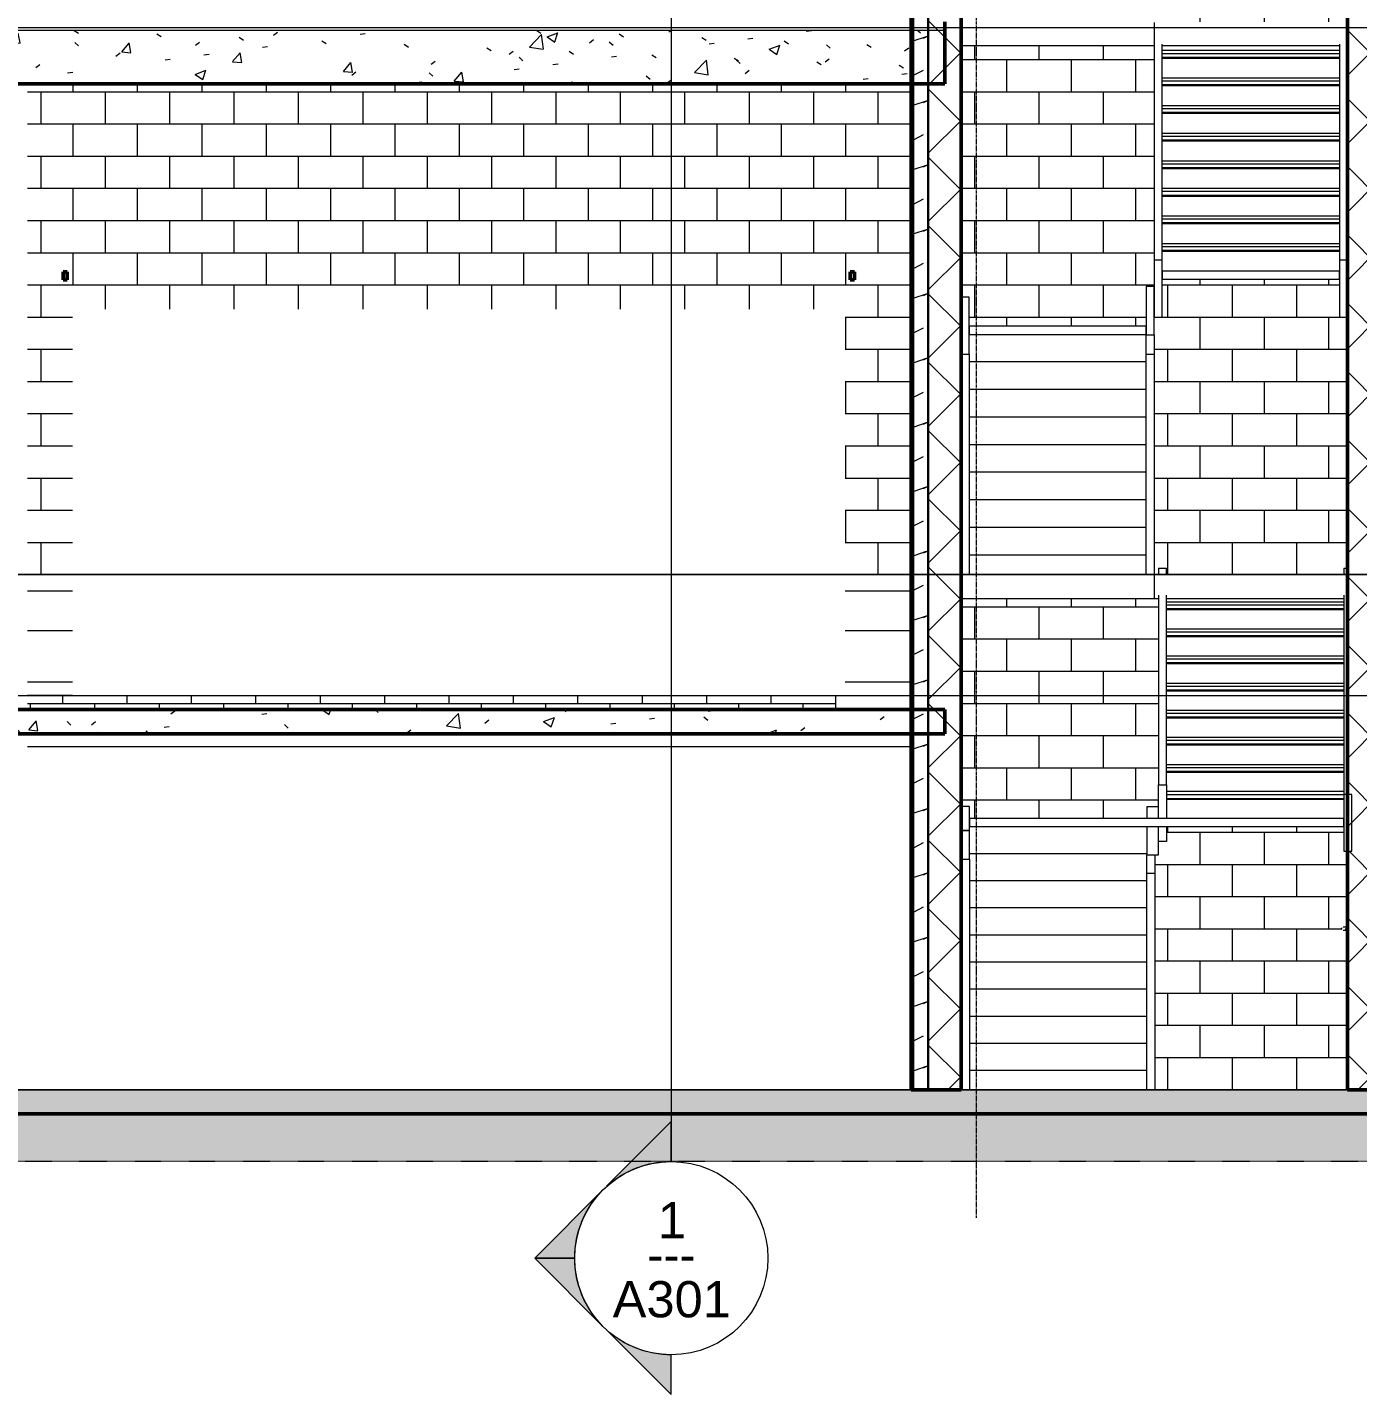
# Model space of a CAD drawing. Header units: inches. Extents: x -4169 to 1833, y -300 to 585.
# Drawn here: x -488.2 to -157.7, y -203.8 to 136 of the extents above; entities that cross this region are included whole.
import ezdxf

# ---------------------------------------------------------------- set-up
doc = ezdxf.new("R2010")
doc.units = ezdxf.units.IN
doc.header["$MEASUREMENT"] = 0
doc.linetypes.add('Aligning Line 1_8_', pattern=[0.25, 0.125, -0.125])
doc.linetypes.add('Grid Line 1_2_', pattern=[0.875, 0.5, -0.125, 0.125, -0.125])
for name, color, linetype, lineweight in [('0-4', 7, 'Continuous', 9), ('0-7', 130, 'Continuous', 5), ('A-DOOR', 31, 'Continuous', 13), ('A-DOOR-3', 7, 'Continuous', 9), ('A-DOOR-6', 31, 'Continuous', 50), ('A-FLOR', 192, 'Continuous', 13), ('A-FLOR-2', 192, 'Continuous', 50), ('A-FLOR-LEVL-1', 51, 'Grid Line 1_2_', 9), ('A-FLOR-MCUT', 51, 'Continuous', 13), ('A-FLOR-PATT-1', 8, 'Continuous', 9), ('A-WALL-1', 250, 'Continuous', 50), ('A-WALL-2', 10, 'Continuous', 13), ('A-WALL-PATT-1', 7, 'Continuous', 9), ('A-WALL-PATT-2', 253, 'Continuous', 9), ('A-WALL-PATT-3', 55, 'Continuous', 9), ('A-WALL-PATT-4', 252, 'Continuous', 9), ('A-WALL-PATT-5', 111, 'Continuous', 9), ('C-BLDG-PADS-1', 253, 'Continuous', 9), ('C-BLDG-PADS-2', 10, 'Continuous', 13), ('C-TOPO', 7, 'Continuous', 9), ('C-TOPO-1', 250, 'Continuous', 50), ('G-ANNO-SYMB', 111, 'Aligning Line 1_8_', 9), ('G-ANNO-SYMB-2', 147, 'Aligning Line 1_8_', 9), ('G-ANNO-SYMB-3', 111, 'Continuous', 9), ('S-FNDN', 32, 'Continuous', 13), ('S-GRID-1', 1, 'Grid Line 1_2_', 9), ('S-STRS-1', 7, 'Continuous', 9)]:
    doc.layers.add(name, color=color, linetype=linetype, lineweight=lineweight)
doc.styles.add('Arial', font='arial.ttf', dxfattribs={"height": 9})
doc.styles.add('Century Gothic', font='ufonts.com_century-gothic.ttf', dxfattribs={"height": 9})
pattern_1 = [(45, (-10964.796, 146.633), (-8.48528, 8.48528), []), (135, (-10964.796, 146.633), (-8.48528, -8.48528), [])]
pattern_2 = [(50, (317.997, 146.633), (27.5427, -2.4099), [2.88, -31.68]), (355, (317.997, 146.633), (-5.3278, 28.8843), [2.304, -25.344]), (100.451, (320.293, 146.432), (22.2153, 26.4739), [2.448, -26.924]), (46.184, (317.997, 154.313), (40.9819, -6.3564), [4.32, -47.52]), (96.636, (321.413, 153.784), (35.8907, 37.4062), [3.671, -40.386]), (351.184, (317.997, 154.313), (35.891, 37.4062), [3.456, -38.016]), (21, (321.837, 152.393), (22.92104, -15.46073), [2.88, -31.68]), (326, (321.837, 152.393), (9.3435, 27.8457), [2.304, -25.344]), (71.451, (323.748, 151.105), (32.2648, 12.3844), [2.448, -26.924]), (37.5, (317.997, 146.633), (0.46686, 12.78271), [1.267, -23.77, 1.267, -24.461, -25.44]), (37.5, (317.997, 146.633), (0.46686, 12.78271), [-50.765, 1.267, -24.173]), (7.5, (317.997, 146.633), (10.1016, 15.1451), [1.267, -13.402, 1.267, -23.194, -9.696]), (7.5, (317.997, 146.633), (10.1016, 15.1451), [-39.13, 1.267, -8.429]), (327.5, (309.434, 146.633), (20.49916, -0.86578), [1.267, -8.333, 1.267, -28.685, -39.744]), (327.5, (309.434, 146.633), (20.49916, -0.86578), [-39.552, 1.267, -38.477]), (317.5, (305.594, 146.633), (22.39478, 3.8443), [1.267, -11.213, 1.267, -18.624, -28.224]), (317.5, (305.594, 146.633), (22.39478, 3.8443), [-32.371, 1.267, -26.957])]

# ---------------------------------------------------------------- blocks, each defined once
blk = doc.blocks.new('CTR - 2nd Phase_rvt-2-BUILDING SECTION - EAST_WEST - LOOKING SOUTH')
at = {"layer": 'A-FLOR-LEVL-1'}
for p, q in [((-12558.48, 136), (-9609.49, 136)), ((-12558.48, 0), (-9609.49, 0)), ((-12558.48, -30), (-9609.49, -30)), ((-12558.48, -128), (-9609.49, -128))]:
    blk.add_line(p, q, dxfattribs=at)
blk = doc.blocks.new('CTR  - Topography_rvt-2-BUILDING SECTION - EAST_WEST - LOOKING SOUTH')
at = {"layer": 'C-BLDG-PADS-1'}
h = blk.add_hatch(dxfattribs=at)
h.set_pattern_fill('FP_22', color=256, style=0, pattern_type=2)
h.set_pattern_definition([(50, (-10964.796, 146.633), (27.5427, -2.4099), [2.88, -31.68]), (355, (-10964.796, 146.633), (-5.32784, 28.8843), [2.304, -25.344]), (100.451, (-10962.5, 146.432), (22.2153, 26.4739), [2.448, -26.924]), (46.184, (-10964.796, 154.313), (40.9819, -6.3564), [4.32, -47.52]), (96.636, (-10961.38, 153.784), (35.8907, 37.4062), [3.671, -40.386]), (351.184, (-10964.796, 154.313), (35.891, 37.4062), [3.456, -38.016]), (21, (-10960.956, 152.393), (22.92104, -15.46073), [2.88, -31.68]), (326, (-10960.956, 152.393), (9.3435, 27.84574), [2.304, -25.344]), (71.451, (-10959.045, 151.105), (32.26477, 12.3844), [2.448, -26.924]), (37.5, (-10964.796, 146.633), (0.466855, 12.78271), [1.267, -23.77, 1.267, -24.461, -25.44]), (37.5, (-10964.796, 146.633), (0.466855, 12.78271), [-50.765, 1.267, -24.173]), (7.5, (-10964.796, 146.633), (10.10159, 15.14509), [1.267, -13.402, 1.267, -23.194, -9.696]), (7.5, (-10964.796, 146.633), (10.10159, 15.14509), [-39.13, 1.267, -8.429]), (327.5, (-10973.359, 146.633), (20.49916, -0.86578), [1.267, -8.333, 1.267, -28.685, -39.744]), (327.5, (-10973.359, 146.633), (20.49916, -0.86578), [-39.552, 1.267, -38.477]), (317.5, (-10977.199, 146.633), (22.39478, 3.8443), [1.267, -11.213, 1.267, -18.624, -28.224]), (317.5, (-10977.199, 146.633), (22.39478, 3.8443), [-32.371, 1.267, -26.957])])
h.paths.add_polyline_path([(-12082.19, -134), (-9896.19, -134), (-9896.19, -128), (-12082.19, -128)], flags=0)
at = {"layer": 'C-TOPO'}
h = blk.add_hatch(dxfattribs=at)
h.set_pattern_fill('FP_31', color=256, style=0, pattern_type=2)
h.set_pattern_definition([(0, (-10964.796, 146.633), (24, 24), [24, -24]), (0, (-10964.796, 155.633), (24, 24), [24, -24]), (0, (-10964.796, 164.633), (24, 24), [24, -24]), (90, (-10961.796, 167.633), (-24, 24), [24, -24]), (90, (-10952.796, 167.633), (-24, 24), [24, -24]), (90, (-10943.796, 167.633), (-24, 24), [24, -24])])
h.paths.add_polyline_path([(-9908.19, -145.9), (-9908.19, -134.01), (-12070.19, -134.01), (-12070.19, -145.9), (-9956.02, -145.9)], flags=0)
at = {"layer": 'A-FLOR-LEVL-1'}
for p, q in [((-12558.48, 0), (-9609.49, 0)), ((-12558.48, -128), (-9609.49, -128))]:
    blk.add_line(p, q, dxfattribs=at)
at = {"layer": 'C-BLDG-PADS-2'}
for p, q in [((-9896.19, -128), (-12082.19, -128)), ((-12082.19, -134), (-9896.19, -134))]:
    blk.add_line(p, q, dxfattribs=at)
at = {"layer": 'C-TOPO'}
blk.add_line((-9959.35, -134.01), (-12070.19, -134.01), dxfattribs=at)
at = {"layer": 'C-TOPO-1'}
blk.add_line((-9959.35, -134.01), (-12070.19, -134.01), dxfattribs=at)
at = {"layer": 'G-ANNO-SYMB-2'}
blk.add_line((-9742.88, 0), (-12461.76, 0), dxfattribs=at)
blk = doc.blocks.new('HOLLOW METAL - STAIR DOOR-1764014-BUILDING SECTION - EAST_WEST - LOOKING SOUTH')
at = {"layer": 'A-DOOR-3'}
for p, q in [((-11442.99, 176.39), (-11443.49, 176.39)), ((-11443.49, 175.61), (-11442.99, 175.61))]:
    blk.add_line(p, q, dxfattribs=at)
at = {"layer": 'A-DOOR-3', "flags": 128}
for points in [[(-11443.49, 176.39), (-11443.51, 176.39), (-11443.53, 176.39), (-11443.56, 176.39), (-11443.58, 176.39), (-11443.6, 176.39), (-11443.63, 176.39), (-11443.65, 176.39), (-11443.67, 176.39), (-11443.69, 176.39), (-11443.72, 176.39), (-11443.74, 176.39), (-11443.76, 176.39), (-11443.78, 176.39), (-11443.8, 176.39), (-11443.82, 176.39), (-11443.84, 176.39), (-11443.86, 176.39), (-11443.87, 176.39), (-11443.89, 176.39), (-11443.91, 176.39), (-11443.93, 176.39), (-11443.94, 176.39), (-11443.96, 176.39), (-11443.97, 176.39), (-11443.98, 176.39), (-11443.99, 176.39), (-11444.01, 176.39), (-11444.02, 176.39), (-11444.03, 176.39), (-11444.04, 176.39), (-11444.04, 176.39), (-11444.05, 176.39), (-11444.06, 176.39), (-11444.06, 176.39), (-11444.07, 176.39), (-11444.07, 176.39), (-11444.07, 176.39), (-11444.08, 176.39), (-11444.08, 176.39)], [(-11444.08, 175.61), (-11444.08, 175.61), (-11444.07, 175.61), (-11444.07, 175.61), (-11444.07, 175.61), (-11444.06, 175.61), (-11444.06, 175.61), (-11444.05, 175.61), (-11444.05, 175.61), (-11444.04, 175.61), (-11444.03, 175.61), (-11444.02, 175.61), (-11444.01, 175.61), (-11444, 175.61), (-11443.99, 175.61), (-11443.97, 175.61), (-11443.96, 175.61), (-11443.94, 175.61), (-11443.93, 175.61), (-11443.91, 175.61), (-11443.9, 175.61), (-11443.88, 175.61), (-11443.86, 175.61), (-11443.84, 175.61), (-11443.82, 175.61), (-11443.8, 175.61), (-11443.78, 175.61), (-11443.76, 175.61), (-11443.74, 175.61), (-11443.72, 175.61), (-11443.7, 175.61), (-11443.68, 175.61), (-11443.65, 175.61), (-11443.63, 175.61), (-11443.61, 175.61), (-11443.59, 175.61), (-11443.56, 175.61), (-11443.54, 175.61), (-11443.52, 175.61), (-11443.49, 175.61), (-11443.49, 175.61)]]:
    blk.add_lwpolyline(points, dxfattribs=at)
at = {"layer": 'A-DOOR-3'}
for start, end in [(150, 180), (180, 210), (82.7725, 90), (270, 277.2275)]:
    blk.add_arc((-11444.08, 176), 0.394, start, end, dxfattribs=at)
blk = doc.blocks.new('CTR - 1st Phase - Common Walls_rvt-2-BUILDING SECTION - EAST_WEST - LOOKING SOUTH')
at = {"layer": 'A-WALL-PATT-1'}
h = blk.add_hatch(dxfattribs=at)
h.set_pattern_fill('FP_21', color=256, style=0, pattern_type=2)
h.set_pattern_definition([(0, (-10964.796, 146.633), (30.72, 7.68), [1.267, -21.773, 1.267, -21.773, -122.88]), (0, (-10964.796, 146.633), (30.72, 7.68), [-46.08, 1.267, -44.813, 1.267, -21.773, -53.76]), (0, (-10964.796, 146.633), (30.72, 7.68), [-115.2, 1.267, -14.093, 1.267, -37.133]), (120, (-10953.276, 150.473), (-22.011075, 22.7643), [1.267, -21.773, 1.267, -21.773, -122.88]), (120, (-10953.276, 150.473), (-22.011075, 22.7643), [-46.08, 1.267, -44.813, 1.267, -21.773, -53.76]), (120, (-10953.276, 150.473), (-22.011075, 22.7643), [-115.2, 1.267, -14.093, 1.267, -37.133]), (240, (-10949.436, 165.833), (-8.708925, -30.4443), [1.267, -21.773, 1.267, -21.773, -122.88]), (240, (-10949.436, 165.833), (-8.708925, -30.4443), [-46.08, 1.267, -44.813, 1.267, -21.773, -53.76]), (240, (-10949.436, 165.833), (-8.708925, -30.4443), [-115.2, 1.267, -14.093, 1.267, -37.133])])
h.paths.add_polyline_path([(-11551.36, -128), (-11550.74, -128), (-11550.74, 398), (-11551.36, 398), (-11551.36, -103.85)], flags=0)
at = {"layer": 'A-WALL-PATT-2'}
h = blk.add_hatch(dxfattribs=at)
h.set_pattern_fill('FP_24', color=256, style=0, pattern_type=2)
h.set_pattern_definition([(216.87, (-10958.398, 162.627), (47.980943, 31.987086), [7.997, -71.971]), (206.565, (-10948.802, 157.829), (-15.993714, -15.99413), [17.881, -17.881]), (198.435, (-10948.802, 149.832), (-31.98674, -15.99388), [10.115, -40.461])])
h.paths.add_polyline_path([(-11550.74, -128), (-11547.24, -128), (-11547.24, 398), (-11550.74, 398), (-11550.74, -103.85)], flags=0)
at = {"layer": 'A-WALL-PATT-3'}
h = blk.add_hatch(dxfattribs=at)
h.set_pattern_fill('FP_34', color=256, style=0, pattern_type=2)
h.set_pattern_definition([(0, (-11436.802, -128), (0, 8), []), (90, (-11436.802, -128), (-8, 8), [8, -8])])
h.paths.add_polyline_path([(-11538.86, -128), (-11538.86, -57.63), (-11536.86, -57.63), (-11536.86, -60.63), (-11492.86, -60.63), (-11492.86, -57.63), (-11489.91, -57.63), (-11489.91, -6), (-11538.99, -6), (-11538.99, -128)], flags=0)
h.paths.add_polyline_path([(-11490.86, -128), (-11442.99, -128), (-11442.99, -88.39), (-11444.22, -88.36), (-11444.37, -88.26), (-11444.42, -88.2), (-11444.42, -87.8), (-11444.25, -87.65), (-11444.07, -87.62), (-11443.86, -87.61), (-11442.99, -87.61), (-11442.99, -68.72), (-11443.91, -68.72), (-11443.91, -62.63), (-11487.91, -62.63), (-11487.91, -66.33), (-11489.91, -66.33), (-11489.91, -69.63), (-11490.86, -69.63), (-11490.86, -124.87)], flags=0)
h.paths.add_polyline_path([(-11444.07, -88.32), (-11444.09, -88.28), (-11444.07, -88.32)], flags=0)
h.paths.add_polyline_path([(-11443.49, -88.2), (-11443.52, -87.9), (-11443.55, -88), (-11443.52, -88.1)], flags=0)
h.paths.add_polyline_path([(-11444.58, 0), (-11443.91, 0), (-11443.91, 1.64), (-11442.99, 1.64), (-11442.99, 64.02), (-11444.99, 64.02), (-11444.99, 73.43), (-11488.99, 73.43), (-11488.99, 64.02), (-11490.99, 64.02), (-11490.99, 0), (-11489.91, 0), (-11489.91, 1.64), (-11487.91, 1.64), (-11487.91, 0), (-11449.96, 0)], flags=0)
h.paths.add_polyline_path([(-11492.99, 61.71), (-11492.99, 71.57), (-11490.99, 71.57), (-11490.99, 131.37), (-11538.99, 131.37), (-11538.99, 68.96), (-11536.99, 68.96), (-11536.99, 61.71), (-11514.54, 61.71)], flags=0)
h.paths.add_polyline_path([(-11444.99, 137.37), (-11444.99, 138.7), (-11442.99, 138.7), (-11442.99, 175.61), (-11444.22, 175.64), (-11444.37, 175.74), (-11444.42, 175.8), (-11444.42, 176.2), (-11444.25, 176.35), (-11444.07, 176.38), (-11443.86, 176.39), (-11442.99, 176.39), (-11442.99, 201.43), (-11444.99, 201.43), (-11444.99, 211), (-11488.99, 211), (-11488.99, 201.43), (-11490.99, 201.43), (-11490.99, 138.7), (-11488.99, 138.7), (-11488.99, 137.37), (-11449.96, 137.37)], flags=0)
h.paths.add_polyline_path([(-11444.07, 175.68), (-11444.09, 175.72), (-11444.07, 175.68)], flags=0)
h.paths.add_polyline_path([(-11443.49, 175.8), (-11443.52, 176.1), (-11443.55, 176), (-11443.51, 175.9)], flags=0)
h.paths.add_polyline_path([(-11536.99, 199), (-11492.99, 199), (-11492.99, 209), (-11490.99, 209), (-11490.99, 263.37), (-11538.99, 263.37), (-11538.99, 206.27), (-11536.99, 206.27)], flags=0)
h.paths.add_polyline_path([(-11538.99, 269.37), (-11490.99, 269.37), (-11490.99, 270.46), (-11488.99, 270.46), (-11488.99, 269.37), (-11444.99, 269.37), (-11444.99, 270.46), (-11442.99, 270.46), (-11442.99, 307.61), (-11444.22, 307.64), (-11444.37, 307.74), (-11444.42, 307.8), (-11444.42, 308.2), (-11444.25, 308.35), (-11444.07, 308.38), (-11443.86, 308.39), (-11442.99, 308.39), (-11442.99, 375.7), (-11538.99, 375.7), (-11538.99, 274.68)], flags=0)
h.paths.add_polyline_path([(-11444.07, 307.68), (-11444.09, 307.72), (-11444.07, 307.68)], flags=0)
h.paths.add_polyline_path([(-11443.49, 307.8), (-11443.52, 308.1), (-11443.55, 308), (-11443.51, 307.9)], flags=0)
h = blk.add_hatch(dxfattribs=at)
h.set_pattern_fill('FP_33', color=256, style=0, pattern_type=2)
h.set_pattern_definition([(0, (-11540.802, 0), (0, 8), []), (90, (-11540.802, 0), (-8, 8), [8, -8])])
h.paths.add_polyline_path([(-11767.49, 0), (-11759.79, 0), (-11759.79, 66), (-11567.79, 66), (-11567.79, 0), (-11551.36, 0), (-11551.36, 122), (-11770.99, 122), (-11770.99, 0)], flags=0)
h.paths.add_polyline_path([(-11761.07, 73.25), (-11762.07, 73.25), (-11762.07, 75.25), (-11761.07, 75.25)], flags=0)
h.paths.add_polyline_path([(-11566.51, 73.25), (-11566.51, 75.25), (-11565.51, 75.25), (-11565.51, 73.25)], flags=0)
at = {"layer": 'A-WALL-PATT-4'}
h = blk.add_hatch(dxfattribs=at)
h.set_pattern_fill('FP_35', color=256, style=0, pattern_type=2)
h.set_pattern_definition(pattern_1)
h.paths.add_polyline_path([(-11546.99, -128), (-11538.99, -128), (-11538.99, 398), (-11546.99, 398), (-11546.99, -103.85)], flags=0)
h = blk.add_hatch(dxfattribs=at)
h.set_pattern_fill('FP_35', color=256, style=0, pattern_type=2)
h.set_pattern_definition(pattern_1)
h.paths.add_polyline_path([(-11441.88, -128), (-11434.99, -128), (-11434.99, 398), (-11442.99, 398), (-11442.99, -128)], flags=0)
at = {"layer": 'A-FLOR-LEVL-1'}
for p, q in [((-12558.48, 136), (-9609.49, 136)), ((-12558.48, 0), (-9609.49, 0)), ((-12558.48, -30), (-9609.49, -30)), ((-12558.48, -128), (-9609.49, -128))]:
    blk.add_line(p, q, dxfattribs=at)
at = {"layer": 'A-WALL-1'}
for p, q in [((-11551.36, 398), (-11551.36, -128)), ((-11538.99, -128), (-11538.99, 398)), ((-11442.99, 398), (-11442.99, -128)), ((-11551.36, -128), (-11538.99, -128)), ((-11442.99, -128), (-11430.61, -128))]:
    blk.add_line(p, q, dxfattribs=at)
at = {"layer": 'A-WALL-2'}
for p, q in [((-11550.74, -128), (-11550.74, 398)), ((-11547.24, -128), (-11547.24, 398)), ((-11546.99, -128), (-11546.99, 398)), ((-11770.99, 0), (-11759.79, 0)), ((-11567.79, 0), (-11551.36, 0))]:
    blk.add_line(p, q, dxfattribs=at)
at = {"layer": 'G-ANNO-SYMB-2'}
blk.add_line((-9706.21, 0), (-12461.76, 0), dxfattribs=at)
at = {"layer": 'S-STRS-1'}
for p, q in [((-11490.99, 131.84), (-11490.99, 78.16)), ((-11488.99, 78.16), (-11488.99, 131.84)), ((-11488.99, 130.29), (-11444.99, 130.29)), ((-11488.99, 129.54), (-11444.99, 129.54)), ((-11444.99, 131.84), (-11444.99, 78.16)), ((-11444.99, 128.54), (-11488.99, 128.54)), ((-11444.99, 128.29), (-11488.99, 128.29)), ((-11444.99, 128.29), (-11488.99, 128.29)), ((-11488.99, 123.43), (-11444.99, 123.43)), ((-11488.99, 122.68), (-11444.99, 122.68)), ((-11444.99, 121.68), (-11488.99, 121.68)), ((-11444.99, 121.43), (-11488.99, 121.43)), ((-11444.99, 121.43), (-11488.99, 121.43)), ((-11488.99, 116.57), (-11444.99, 116.57)), ((-11488.99, 115.82), (-11444.99, 115.82)), ((-11444.99, 114.82), (-11488.99, 114.82)), ((-11444.99, 114.57), (-11488.99, 114.57)), ((-11444.99, 114.57), (-11488.99, 114.57)), ((-11488.99, 109.71), (-11444.99, 109.71)), ((-11488.99, 108.96), (-11444.99, 108.96)), ((-11444.99, 107.96), (-11488.99, 107.96)), ((-11444.99, 107.71), (-11488.99, 107.71)), ((-11444.99, 107.71), (-11488.99, 107.71)), ((-11488.99, 102.86), (-11444.99, 102.86)), ((-11488.99, 102.11), (-11444.99, 102.11)), ((-11444.99, 101.11), (-11488.99, 101.11)), ((-11444.99, 100.86), (-11488.99, 100.86)), ((-11444.99, 100.86), (-11488.99, 100.86)), ((-11488.99, 96), (-11444.99, 96)), ((-11488.99, 95.25), (-11444.99, 95.25)), ((-11444.99, 94.25), (-11488.99, 94.25)), ((-11444.99, 94), (-11488.99, 94)), ((-11444.99, 94), (-11488.99, 94)), ((-11488.99, 89.14), (-11444.99, 89.14)), ((-11488.99, 88.39), (-11444.99, 88.39)), ((-11444.99, 87.39), (-11488.99, 87.39)), ((-11444.99, 87.14), (-11488.99, 87.14)), ((-11444.99, 87.14), (-11488.99, 87.14)), ((-11488.99, 82.29), (-11444.99, 82.29)), ((-11488.99, 78.16), (-11490.99, 78.16)), ((-11490.99, 78.16), (-11490.99, 64.02)), ((-11488.99, 81.54), (-11444.99, 81.54)), ((-11444.99, 80.54), (-11488.99, 80.54)), ((-11444.99, 80.29), (-11488.99, 80.29)), ((-11444.99, 80.29), (-11488.99, 80.29)), ((-11488.99, 64.02), (-11488.99, 78.16)), ((-11442.99, 78.16), (-11444.99, 78.16)), ((-11444.99, 78.16), (-11444.99, 64.02)), ((-11442.99, 64.02), (-11442.99, 78.16)), ((-11444.99, 75.43), (-11488.99, 75.43)), ((-11488.99, 75.43), (-11488.99, 73.43)), ((-11444.99, 73.43), (-11444.99, 75.43)), ((-11490.99, 71.57), (-11492.99, 71.57)), ((-11492.99, 71.57), (-11492.99, 59.57)), ((-11490.99, 59.57), (-11490.99, 71.57)), ((-11488.99, 73.43), (-11444.99, 73.43)), ((-11536.99, 68.96), (-11538.99, 68.96)), ((-11538.99, 68.96), (-11538.99, 54.82)), ((-11536.99, 54.82), (-11536.99, 68.96)), ((-11492.99, 61.71), (-11536.99, 61.71)), ((-11536.99, 61.71), (-11536.99, 59.71)), ((-11492.99, 59.71), (-11492.99, 61.71)), ((-11490.99, 64.02), (-11488.99, 64.02)), ((-11444.99, 64.02), (-11442.99, 64.02)), ((-11536.99, 59.71), (-11492.99, 59.71)), ((-11492.99, 59.57), (-11490.99, 59.57)), ((-11492.99, 54.74), (-11492.99, 59.57)), ((-11490.99, 59.57), (-11490.99, 54.74)), ((-11538.99, 54.82), (-11536.99, 54.82)), ((-11536.99, 54.82), (-11536.99, 0)), ((-11492.99, 0), (-11492.99, 54.74)), ((-11490.99, 54.74), (-11492.99, 54.74)), ((-11490.99, 54.74), (-11490.99, 0)), ((-11492.99, 52.86), (-11536.99, 52.86)), ((-11492.99, 46), (-11536.99, 46)), ((-11492.99, 39.14), (-11536.99, 39.14)), ((-11492.99, 32.29), (-11536.99, 32.29)), ((-11492.99, 25.43), (-11536.99, 25.43)), ((-11492.99, 18.57), (-11536.99, 18.57)), ((-11492.99, 11.71), (-11536.99, 11.71)), ((-11492.99, 4.86), (-11536.99, 4.86)), ((-11492.99, 0), (-11536.99, 0)), ((-11489.91, 1.64), (-11487.91, 1.64)), ((-11489.91, 1.64), (-11489.91, 0)), ((-11487.91, 0), (-11487.91, 1.64)), ((-11443.91, 1.64), (-11442.99, 1.64)), ((-11443.91, 1.64), (-11443.91, 0)), ((-11536.99, 0), (-11538.99, 0)), ((-11490.99, 0), (-11492.99, 0)), ((-11489.91, -5.1), (-11489.91, -52.26)), ((-11487.91, -52.26), (-11487.91, -5.1)), ((-11487.91, -6.74), (-11443.91, -6.74)), ((-11443.91, -5.1), (-11443.91, -54.65)), ((-11487.91, -7.49), (-11443.91, -7.49)), ((-11443.91, -8.49), (-11487.91, -8.49)), ((-11443.91, -8.74), (-11487.91, -8.74)), ((-11443.91, -8.74), (-11487.91, -8.74)), ((-11487.91, -13.47), (-11443.91, -13.47)), ((-11487.91, -14.22), (-11443.91, -14.22)), ((-11443.91, -15.22), (-11487.91, -15.22)), ((-11443.91, -15.47), (-11487.91, -15.47)), ((-11443.91, -15.47), (-11487.91, -15.47)), ((-11487.91, -20.21), (-11443.91, -20.21)), ((-11487.91, -20.96), (-11443.91, -20.96)), ((-11443.91, -21.96), (-11487.91, -21.96)), ((-11443.91, -22.21), (-11487.91, -22.21)), ((-11443.91, -22.21), (-11487.91, -22.21)), ((-11487.91, -26.95), (-11443.91, -26.95)), ((-11487.91, -27.7), (-11443.91, -27.7)), ((-11443.91, -28.7), (-11487.91, -28.7)), ((-11443.91, -28.95), (-11487.91, -28.95)), ((-11443.91, -28.95), (-11487.91, -28.95)), ((-11487.91, -33.68), (-11443.91, -33.68)), ((-11487.91, -34.43), (-11443.91, -34.43)), ((-11443.91, -35.43), (-11487.91, -35.43)), ((-11443.91, -35.68), (-11487.91, -35.68)), ((-11443.91, -35.68), (-11487.91, -35.68)), ((-11487.91, -40.42), (-11443.91, -40.42)), ((-11487.91, -41.17), (-11443.91, -41.17)), ((-11443.91, -42.17), (-11487.91, -42.17)), ((-11443.91, -42.42), (-11487.91, -42.42)), ((-11443.91, -42.42), (-11487.91, -42.42)), ((-11487.91, -47.16), (-11443.91, -47.16)), ((-11487.91, -47.91), (-11443.91, -47.91)), ((-11443.91, -48.91), (-11487.91, -48.91)), ((-11443.91, -49.16), (-11487.91, -49.16)), ((-11443.91, -49.16), (-11487.91, -49.16)), ((-11489.91, -52.26), (-11487.91, -52.26)), ((-11489.91, -60.63), (-11489.91, -52.26)), ((-11487.91, -52.26), (-11487.91, -60.63)), ((-11443.91, -53.89), (-11487.91, -53.89)), ((-11487.91, -53.89), (-11487.91, -54.64)), ((-11536.86, -57.63), (-11538.86, -57.63)), ((-11538.86, -57.63), (-11538.86, -63.62)), ((-11536.86, -63.62), (-11536.86, -57.63)), ((-11492.86, -57.63), (-11489.91, -57.63)), ((-11492.86, -57.63), (-11492.86, -60.63)), ((-11489.91, -60.63), (-11489.91, -57.63)), ((-11487.91, -54.64), (-11443.91, -54.64)), ((-11487.91, -55.64), (-11443.91, -55.64)), ((-11443.91, -55.89), (-11487.91, -55.89)), ((-11443.91, -55.89), (-11487.91, -55.89)), ((-11441.91, -54.65), (-11443.91, -54.65)), ((-11443.91, -54.65), (-11443.91, -68.72)), ((-11441.91, -68.72), (-11441.91, -54.65)), ((-11443.91, -60.63), (-11536.86, -60.63)), ((-11536.86, -60.63), (-11536.86, -62.63)), ((-11443.91, -62.63), (-11443.91, -60.63)), ((-11538.86, -63.62), (-11536.86, -63.62)), ((-11536.86, -63.62), (-11538.86, -63.62)), ((-11538.86, -63.62), (-11538.86, -70.67)), ((-11536.86, -62.63), (-11443.91, -62.63)), ((-11536.86, -70.67), (-11536.86, -63.62)), ((-11492.86, -62.63), (-11492.86, -69.37)), ((-11489.91, -66.33), (-11489.91, -62.63)), ((-11489.91, -69.63), (-11489.91, -62.63)), ((-11487.91, -62.63), (-11487.91, -66.33)), ((-11487.91, -66.33), (-11489.91, -66.33)), ((-11538.86, -70.67), (-11536.86, -70.67)), ((-11538.86, -128), (-11538.86, -70.67)), ((-11492.86, -69.37), (-11536.86, -69.37)), ((-11536.86, -70.67), (-11536.86, -128)), ((-11492.86, -69.37), (-11492.86, -69.63)), ((-11492.86, -69.63), (-11489.91, -69.63)), ((-11492.86, -74.29), (-11492.86, -69.63)), ((-11490.86, -69.63), (-11490.86, -74.29)), ((-11443.91, -68.72), (-11441.91, -68.72)), ((-11492.86, -128), (-11492.86, -74.29)), ((-11490.86, -74.29), (-11492.86, -74.29)), ((-11490.86, -74.29), (-11490.86, -128)), ((-11492.86, -76.11), (-11536.86, -76.11)), ((-11492.86, -82.84), (-11536.86, -82.84)), ((-11492.86, -89.58), (-11536.86, -89.58)), ((-11492.86, -96.32), (-11536.86, -96.32)), ((-11492.86, -103.05), (-11536.86, -103.05)), ((-11492.86, -109.79), (-11536.86, -109.79)), ((-11492.86, -116.53), (-11536.86, -116.53)), ((-11492.86, -123.26), (-11536.86, -123.26))]:
    blk.add_line(p, q, dxfattribs=at)
at = {"layer": '0-4'}
blk.add_blockref('HOLLOW METAL - STAIR DOOR-1764014-BUILDING SECTION - EAST_WEST - LOOKING SOUTH', (0, -264), dxfattribs=at)
blk = doc.blocks.new('Door-Sectional_Model3502_Comcl_Amarr - one-1908623-BUILDING SECTION - EAST_WEST - LOOKING SOUTH')
at = {"layer": 'A-DOOR-6'}
for p, q in [((-11762.07, 75.25), (-11762.07, 73.25)), ((-11761.07, 75.25), (-11762.07, 75.25)), ((-11761.07, 73.25), (-11761.07, 75.25)), ((-11566.51, 75.25), (-11566.51, 73.25)), ((-11565.51, 75.25), (-11566.51, 75.25)), ((-11565.51, 73.25), (-11565.51, 75.25)), ((-11762.07, 73.25), (-11761.07, 73.25)), ((-11566.51, 73.25), (-11565.51, 73.25))]:
    blk.add_line(p, q, dxfattribs=at)
blk = doc.blocks.new('Section - Section Head - Filled-22785-BUILDING SECTION - EAST_WEST - LOOKING SOUTH')
at = {"layer": 'G-ANNO-SYMB-3'}
h = blk.add_hatch(color=256, dxfattribs=at)
edge = h.paths.add_edge_path(flags=0)
edge.add_line((-10162.08, -248), (-10178.19, -231.9))
edge.add_line((-10178.19, -231.9), (-10178.19, -241.81))
edge.add_arc((-10178.19, -265.84), 24.03, 47.9216, 90, ccw=False)
h = blk.add_hatch(color=256, dxfattribs=at)
edge = h.paths.add_edge_path(flags=0)
edge.add_arc((-10178.19, -265.84), 24, 0, 45, ccw=False)
edge.add_line((-10154.19, -265.84), (-10144.25, -265.84))
edge.add_line((-10144.25, -265.84), (-10161.22, -248.87))
h = blk.add_hatch(color=256, dxfattribs=at)
edge = h.paths.add_edge_path(flags=0)
edge.add_line((-10161.22, -282.81), (-10144.25, -265.84))
edge.add_line((-10144.25, -265.84), (-10154.19, -265.84))
edge.add_arc((-10178.19, -265.84), 24, 315, 360, ccw=False)
h = blk.add_hatch(color=256, dxfattribs=at)
edge = h.paths.add_edge_path(flags=0)
edge.add_arc((-10178.19, -265.84), 24.03, 270, 312.0784, ccw=False)
edge.add_line((-10178.19, -289.87), (-10178.19, -299.78))
edge.add_line((-10178.19, -299.78), (-10162.08, -283.68))
for p, q in [((-10178.19, -241.81), (-10178.19, -231.9)), ((-10178.19, -231.9), (-10162.08, -248)), ((-10161.22, -248.87), (-10144.25, -265.84)), ((-10144.25, -265.84), (-10161.22, -282.81)), ((-10154.19, -265.84), (-10144.25, -265.84)), ((-10144.25, -265.84), (-10154.19, -265.84)), ((-10162.08, -283.68), (-10178.19, -299.78)), ((-10178.19, -299.78), (-10178.19, -289.87))]:
    blk.add_line(p, q, dxfattribs=at)
for centre, radius, start, end in [((-10178.19, -265.87), 24, 90, 270), ((-10178.19, -265.84), 24.03, 47.9216, 90), ((-10178.19, -265.87), 24, 270, 90), ((-10178.19, -265.84), 24, 360, 45), ((-10178.19, -265.84), 24, 315, 360), ((-10178.19, -265.84), 24.03, 270, 312.0784)]:
    blk.add_arc(centre, radius, start, end, dxfattribs=at)

msp = doc.modelspace()

# ---------------------------------------------------------------- hatches: boundary and pattern name
at = {"layer": 'A-FLOR-PATT-1'}
h = msp.add_hatch(dxfattribs=at)
h.set_pattern_fill('FP_22', color=256, style=0, pattern_type=2)
h.set_pattern_definition(pattern_2)
h.paths.add_polyline_path([(-533.135, 122), (-260.1964, 122), (-260.1964, 135.25), (-552.1964, 135.25), (-552.1964, 122)], flags=0)
h = msp.add_hatch(dxfattribs=at)
h.set_pattern_fill('FP_22', color=256, style=0, pattern_type=2)
h.set_pattern_definition(pattern_2)
h.paths.add_polyline_path([(-548.1964, -39.5287), (-260.1964, -39.5287), (-260.1964, -33.514), (-548.1964, -33.514)], flags=0)
at = {"layer": 'A-WALL-PATT-5'}
h = msp.add_hatch(dxfattribs=at)
h.set_pattern_fill('FP_30', color=256, style=0, pattern_type=2)
h.set_pattern_definition([(0, (-287.396, -128), (0, 8), []), (90, (-287.396, -128), (-8, 8), [8, -8])])
h.paths.add_polyline_path([(-317.8581, -33.514), (-287.3964, -33.514), (-287.3964, -30), (-488.1964, -30), (-488.1964, -33.514), (-360.9135, -33.514)], flags=0)

# ---------------------------------------------------------------- linework, layer by layer
at = {"layer": 'A-FLOR'}
for p, q in [((-208.1964, 137.2413), (-208.1964, 131.844)), ((-208.1964, 131.375), (-256.1964, 131.375)), ((-162.1964, 131.375), (-206.1964, 131.375)), ((-208.1964, 0), (-160.1964, 0)), ((-208.1964, 0), (-208.1964, -6)), ((-488.1964, -4), (-476.9964, -4)), ((-284.9964, -4), (-268.5714, -4)), ((-207.1214, -6), (-256.1964, -6)), ((-161.1214, -6), (-205.1214, -6)), ((-476.9964, -14), (-488.1964, -14)), ((-268.5714, -14), (-284.9964, -14)), ((-476.9964, -26.75), (-488.1964, -26.75)), ((-268.5714, -26.75), (-284.9964, -26.75)), ((-488.1964, -42.7481), (-268.5714, -42.7481)), ((-268.5714, -42.8006), (-488.1964, -42.8006))]:
    msp.add_line(p, q, dxfattribs=at)
at = {"layer": 'A-FLOR-2'}
for p, q in [((-260.1964, 122), (-260.1964, 137.375)), ((-552.1964, 122), (-260.1964, 122)), ((-260.1964, -33.514), (-548.1964, -33.514)), ((-260.1964, -39.5287), (-260.1964, -33.514)), ((-548.1964, -39.5287), (-260.1964, -39.5287))]:
    msp.add_line(p, q, dxfattribs=at)
at = {"layer": 'A-FLOR-LEVL-1'}
for p, q in [((-1101.901, 136), (1674.0755, 136)), ((-1101.901, 0), (1674.0755, 0)), ((-1101.901, -30), (1674.0755, -30)), ((-1101.901, -128), (1674.0755, -128))]:
    msp.add_line(p, q, dxfattribs=at)
at = {"layer": 'A-FLOR-MCUT'}
msp.add_line((-260.1964, 135.25), (-833.0464, 135.25), dxfattribs=at)
at = {"layer": 'G-ANNO-SYMB'}
for p, q in [((1576.5784, 0), (-1178.9656, 0)), ((1576.5527, -145.8387), (-1178.9656, -145.8387))]:
    msp.add_line(p, q, dxfattribs=at)
at = {"layer": 'G-ANNO-SYMB-3'}
msp.add_line((-328.1964, 526.9531), (-328.1964, -145.8387), dxfattribs=at)
at = {"layer": 'S-FNDN'}
for p, q in [((-476.9964, -30), (-488.1964, -30)), ((-287.3964, -30), (-287.3964, -33.514))]:
    msp.add_line(p, q, dxfattribs=at)
at = {"layer": 'S-GRID-1'}
msp.add_line((-252.3964, -159.8356), (-252.3964, 470.5), dxfattribs=at)

# ---------------------------------------------------------------- block references
at = {"layer": '0-7'}
for name in ['CTR - 2nd Phase_rvt-2-BUILDING SECTION - EAST_WEST - LOOKING SOUTH', 'CTR - 1st Phase - Common Walls_rvt-2-BUILDING SECTION - EAST_WEST - LOOKING SOUTH', 'CTR  - Topography_rvt-2-BUILDING SECTION - EAST_WEST - LOOKING SOUTH']:
    msp.add_blockref(name, (11282.793, 0), dxfattribs=at)
at = {"layer": 'A-DOOR'}
msp.add_blockref('Door-Sectional_Model3502_Comcl_Amarr - one-1908623-BUILDING SECTION - EAST_WEST - LOOKING SOUTH', (11282.793, 0), dxfattribs=at)
at = {"layer": 'G-ANNO-SYMB-3', "extrusion": (0, 0, -1)}
msp.add_blockref('Section - Section Head - Filled-22785-BUILDING SECTION - EAST_WEST - LOOKING SOUTH', (10506.3858, 96), dxfattribs=at)

# ---------------------------------------------------------------- texts
at = {"layer": 'G-ANNO-SYMB-3', "char_height": 9, "attachment_point": 1}
for s, insert, width, style in [('1', (-331.5174, -155.93), 8.484, 'Arial'), ('---', (-334.1687, -164.4367), 15.453, 'Century Gothic'), ('A301', (-342.7615, -175.5663), 35.754, 'Arial')]:
    msp.add_mtext(s, dxfattribs=dict(at, insert=insert, width=width, style=style))

doc.saveas('drawing.dxf')
